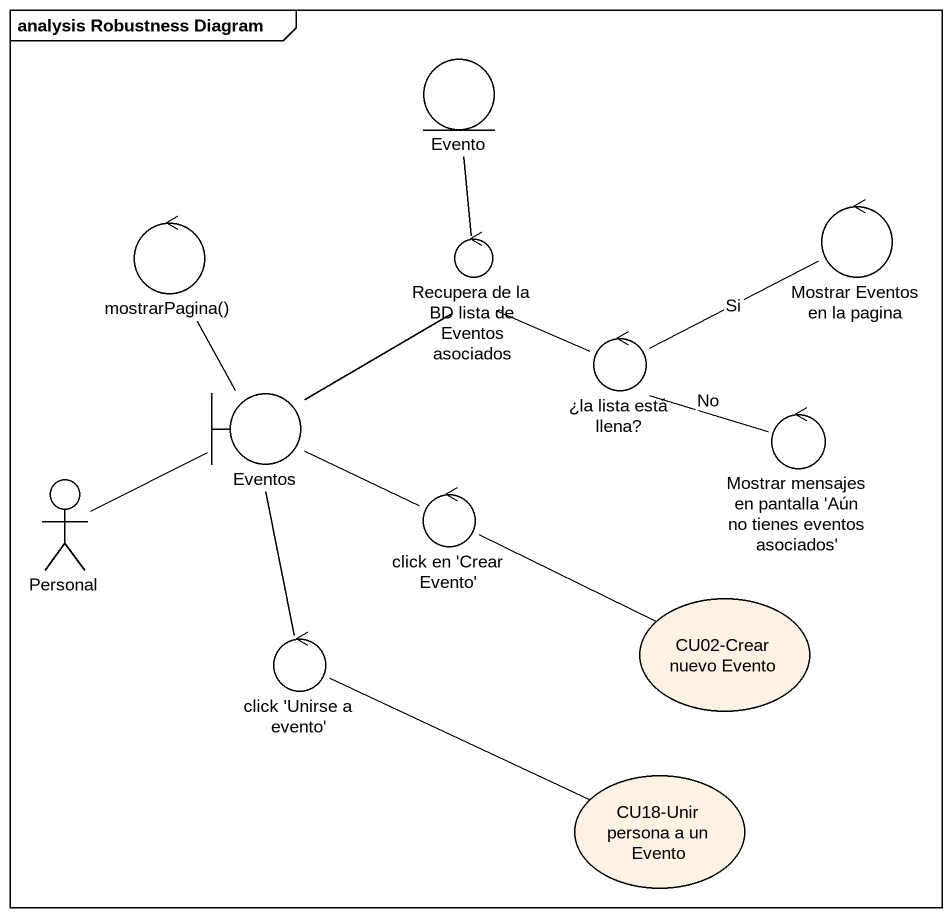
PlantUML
@startuml
mainframe analysis Robustness Diagram
entity Evento
control "mostrarPagina()" as mostrarPagina
control "Mostrar Eventos en la pagina" as Mostrar_Eventos_en_la_pagina
control "Recupera de la BD lista de Eventos asociados" as Recupera_de_la_BD_lista_de
control "¿la lista está llena?" as la_lista_está_llena
boundary Eventos
control "Mostrar mensajes en pantalla 'Aún no tienes eventos asociados'" as Mostrar_mensajes_en
actor Personal
control "click en 'Crear Evento'" as click_en_Crear_Evento
control "click 'Unirse a evento'" as click_Unirse_a_evento
usecase "CU02-Crear nuevo Evento" as CU02_Crear_nuevo_Evento
usecase "CU18-Unir persona a un Evento" as CU18_Unir_persona_a_un
Recupera_de_la_BD_lista_de -up- Evento
Recupera_de_la_BD_lista_de -- la_lista_está_llena
la_lista_está_llena -right- Mostrar_Eventos_en_la_pagina : Si
la_lista_está_llena -right- Mostrar_mensajes_en : No
Eventos -up- mostrarPagina
Eventos -up- Recupera_de_la_BD_lista_de
Eventos -right- click_en_Crear_Evento
Eventos -- click_Unirse_a_evento
Personal -right- Eventos
click_en_Crear_Evento -right- CU02_Crear_nuevo_Evento
click_Unirse_a_evento -right- CU18_Unir_persona_a_un
@enduml
